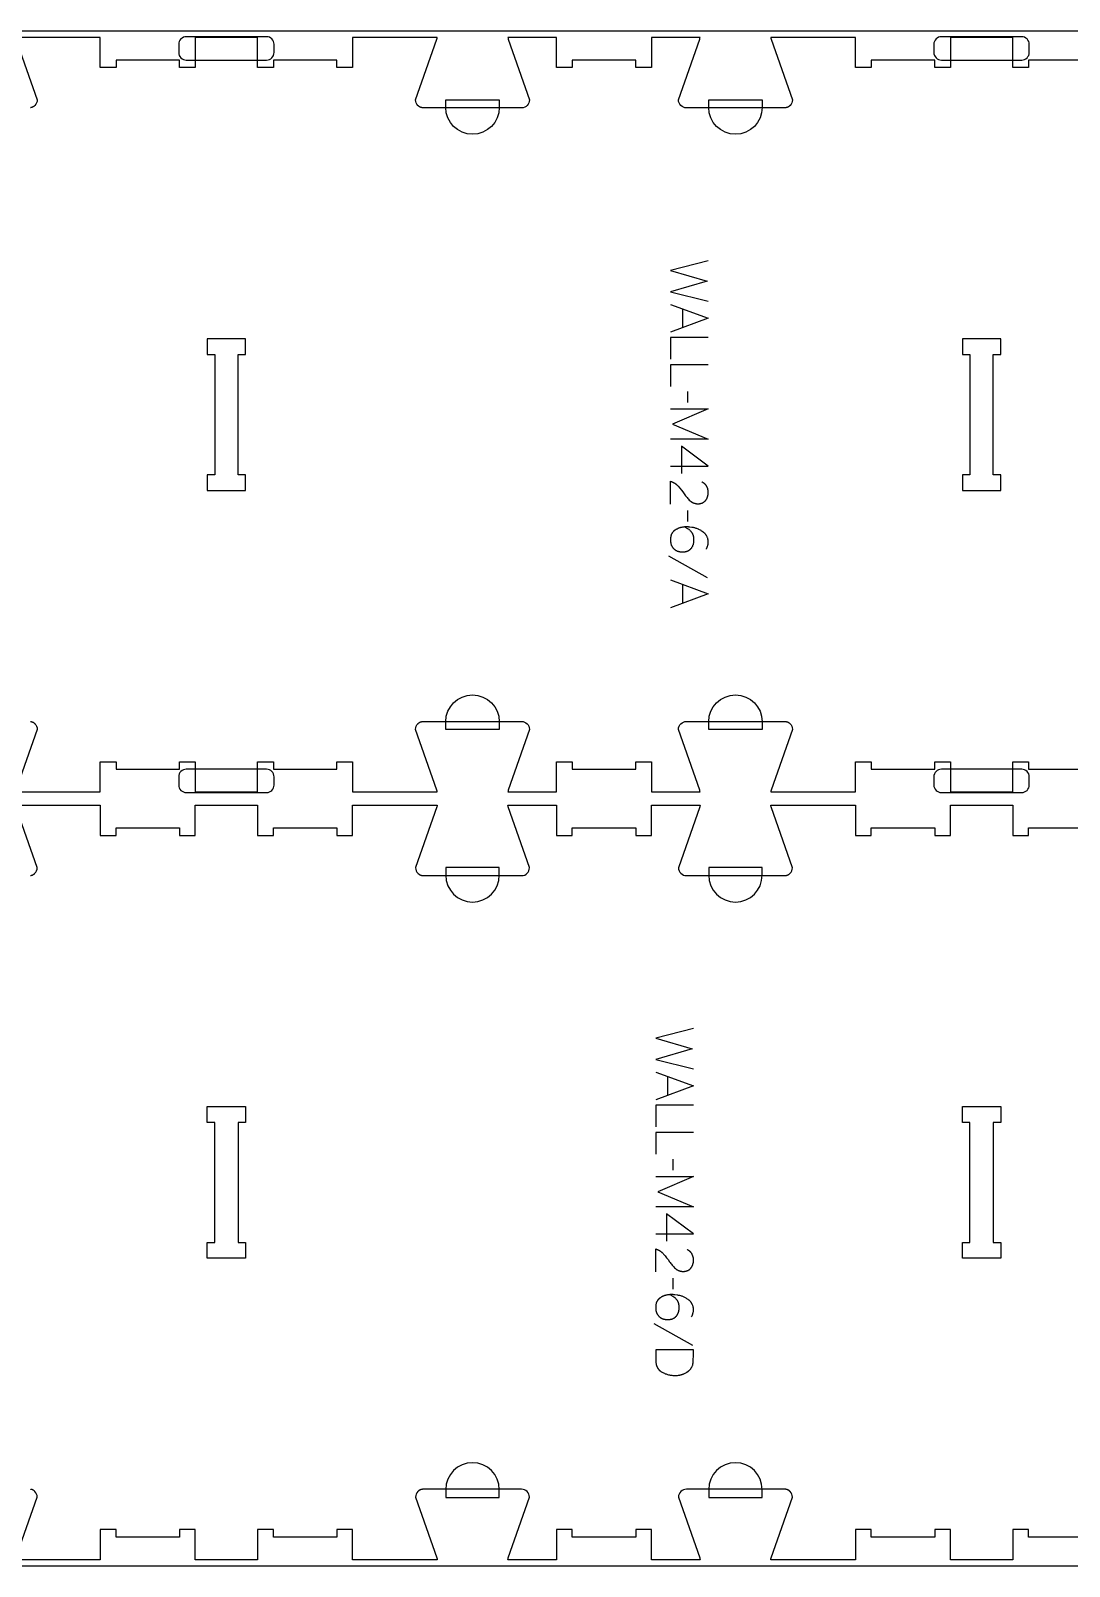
# Model space of a CAD drawing. Extents: x -4335 to -1151, y -27186 to -19593.
# Drawn here: x -3509 to -2684, y -21517 to -20297 of the extents above; entities that cross this region are included whole.
import ezdxf

# ---------------------------------------------------------------- set-up
doc = ezdxf.new("R2010")
doc.units = 0
for name, color, linetype in [('0_SHEET_SPRUCEPLY_2440X122', 1, 'CONTINUOUS'), ('1_ANYTOOL_1MMDEEP_LABELS_S', 2, 'CONTINUOUS'), ('3_ANYTOOL_CUTTHROUGH_INSID', 4, 'CONTINUOUS'), ('4_ANYTOOL_CUTTHROUGH_OUTSI', 5, 'CONTINUOUS'), ('5_ANYTOOL_HALF_MILL_9MM_IN', 3, 'CONTINUOUS')]:
    doc.layers.add(name, color=color, linetype=linetype)

msp = doc.modelspace()

# ---------------------------------------------------------------- linework, layer by layer
at = {"layer": '0_SHEET_SPRUCEPLY_2440X122'}
msp.add_lwpolyline([(-1522.9, -20296.7), (-1522.9, -21516.7), (-3962.9, -21516.7), (-3962.9, -20296.7)], close=True, dxfattribs=at)
at = {"layer": '1_ANYTOOL_1MMDEEP_LABELS_S'}
for points in [[(-2971.1, -20479.6), (-3001.1, -20487.3), (-2972, -20495.7), (-3001.1, -20504.2), (-2971.1, -20511.7)], [(-3001.1, -20514.3), (-2971.1, -20525.2), (-3001.1, -20536.2)], [(-2991.5, -20517.8), (-2991.5, -20532.7)], [(-2971.1, -20540.5), (-3001.1, -20540.5), (-3001.1, -20557.6)], [(-2971.1, -20562.3), (-3001.1, -20562.3), (-3001.1, -20579.4)], [(-2987.2, -20592.1), (-2987.3, -20583.3)], [(-3001.1, -20597.2), (-2971.1, -20597.2), (-2999.5, -20609.2), (-2971.2, -20621.2), (-3001.1, -20621.2)], [(-3001.1, -20642.8), (-2971, -20642.8), (-2992.4, -20626.8)], [(-2992.4, -20626.8), (-2992.4, -20648.6)], [(-3001, -20673), (-3001, -20654.7), (-3000.5, -20654.8), (-3000.3, -20654.9), (-3000.1, -20655), (-2999.9, -20655.1), (-2999.7, -20655.2), (-2999.4, -20655.3), (-2999.2, -20655.4), (-2999, -20655.5), (-2998.8, -20655.6), (-2998.6, -20655.7), (-2998.4, -20655.8), (-2998.2, -20655.9), (-2998, -20656), (-2997.8, -20656.1), (-2997.6, -20656.3), (-2997.4, -20656.4), (-2997.2, -20656.5), (-2997.1, -20656.7), (-2996.9, -20656.8), (-2996.7, -20656.9), (-2996.5, -20657.1), (-2996.3, -20657.2), (-2996.2, -20657.4), (-2996, -20657.5), (-2995.8, -20657.7), (-2995.7, -20657.9), (-2995.5, -20658), (-2995.3, -20658.2), (-2995.2, -20658.4), (-2994.9, -20658.7), (-2993.6, -20660.2), (-2992.4, -20661.7), (-2991.3, -20663.2), (-2990.2, -20664.7), (-2989.6, -20665.5), (-2989, -20666.2), (-2988.5, -20666.9), (-2987.9, -20667.6), (-2987.3, -20668.3), (-2986.7, -20668.9), (-2986.1, -20669.6), (-2985.4, -20670.2), (-2985.3, -20670.3), (-2985.1, -20670.4), (-2985, -20670.6), (-2984.8, -20670.7), (-2984.6, -20670.8), (-2984.5, -20671), (-2984.3, -20671.1), (-2984.1, -20671.2), (-2984, -20671.3), (-2983.8, -20671.4), (-2983.6, -20671.5), (-2983.4, -20671.6), (-2983.2, -20671.7), (-2983, -20671.8), (-2982.9, -20671.8), (-2982.7, -20671.9), (-2982.5, -20672), (-2982.3, -20672.1), (-2982.1, -20672.1), (-2981.9, -20672.2), (-2981.7, -20672.2), (-2981.5, -20672.3), (-2981.3, -20672.3), (-2981.1, -20672.4), (-2980.9, -20672.4), (-2980.6, -20672.4), (-2980.4, -20672.5), (-2980.2, -20672.5), (-2980, -20672.5), (-2979.8, -20672.5), (-2979.5, -20672.5), (-2979.3, -20672.5), (-2979.1, -20672.5), (-2978.8, -20672.5), (-2978.6, -20672.5), (-2978.3, -20672.5), (-2978.1, -20672.5), (-2977.9, -20672.4), (-2977.6, -20672.4), (-2977.4, -20672.4), (-2977.2, -20672.3), (-2977, -20672.3), (-2976.8, -20672.2), (-2976.6, -20672.2), (-2976.4, -20672.1), (-2976.2, -20672), (-2976, -20672), (-2975.8, -20671.9), (-2975.6, -20671.8), (-2975.4, -20671.7), (-2975.2, -20671.6), (-2975, -20671.5), (-2974.9, -20671.4), (-2974.7, -20671.3), (-2974.5, -20671.2), (-2974.4, -20671.1), (-2974.2, -20671), (-2974, -20670.8), (-2973.9, -20670.7), (-2973.7, -20670.6), (-2973.6, -20670.4), (-2973.5, -20670.3), (-2973.3, -20670.1), (-2973.2, -20670), (-2973.1, -20669.8), (-2972.9, -20669.7), (-2972.8, -20669.5), (-2972.7, -20669.3), (-2972.6, -20669.2), (-2972.5, -20669), (-2972.4, -20668.8), (-2972.3, -20668.6), (-2972.2, -20668.5), (-2972.1, -20668.3), (-2972, -20668.1), (-2971.9, -20667.9), (-2971.8, -20667.7), (-2971.8, -20667.5), (-2971.7, -20667.3), (-2971.6, -20667.1), (-2971.6, -20666.9), (-2971.5, -20666.7), (-2971.4, -20666.5), (-2971.4, -20666.3), (-2971.3, -20666.1), (-2971.3, -20665.9), (-2971.3, -20665.7), (-2971.2, -20665.4), (-2971.2, -20665.2), (-2971.2, -20665), (-2971.1, -20664.8), (-2971.1, -20664.5), (-2971.1, -20664.3), (-2971.1, -20664.1), (-2971.1, -20663.6), (-2971.1, -20663.2), (-2971.1, -20662.9), (-2971.1, -20662.5), (-2971.2, -20662.2), (-2971.2, -20661.8), (-2971.3, -20661.5), (-2971.3, -20661.2), (-2971.4, -20660.9), (-2971.5, -20660.5), (-2971.5, -20660.4), (-2971.6, -20660.2), (-2971.6, -20660.1), (-2971.7, -20659.9), (-2971.7, -20659.8), (-2971.8, -20659.6), (-2971.9, -20659.5), (-2971.9, -20659.3), (-2972, -20659.2), (-2972.1, -20659.1), (-2972.1, -20658.9), (-2972.2, -20658.8), (-2972.3, -20658.7), (-2972.4, -20658.5), (-2972.4, -20658.4), (-2972.5, -20658.3), (-2972.6, -20658.1), (-2972.7, -20658), (-2972.8, -20657.9), (-2972.9, -20657.8), (-2973, -20657.6), (-2973.1, -20657.5), (-2973.2, -20657.4), (-2973.3, -20657.3), (-2973.4, -20657.2), (-2973.5, -20657), (-2973.6, -20656.9), (-2973.7, -20656.8), (-2973.8, -20656.7), (-2974, -20656.6), (-2974.1, -20656.5), (-2974.2, -20656.4), (-2974.5, -20656.2), (-2974.7, -20656), (-2975, -20655.8), (-2975.3, -20655.6), (-2975.6, -20655.4), (-2975.9, -20655.3), (-2976.2, -20655.1)], [(-2987.2, -20686.7), (-2987.3, -20677.9)], [(-2972.5, -20708.6), (-2972.4, -20708.2), (-2972.2, -20707.9), (-2972.1, -20707.5), (-2971.9, -20707.2), (-2971.8, -20706.9), (-2971.7, -20706.5), (-2971.6, -20706.2), (-2971.5, -20705.8), (-2971.4, -20705.5), (-2971.3, -20705.1), (-2971.2, -20704.8), (-2971.2, -20704.4), (-2971.1, -20704.1), (-2971.1, -20703.7), (-2971.1, -20703.3), (-2971.1, -20703), (-2971.1, -20702.7), (-2971.1, -20702.4), (-2971.1, -20702), (-2971.2, -20701.7), (-2971.2, -20701.4), (-2971.2, -20701.1), (-2971.3, -20700.9), (-2971.3, -20700.6), (-2971.4, -20700.3), (-2971.5, -20700), (-2971.6, -20699.7), (-2971.7, -20699.5), (-2971.8, -20699.2), (-2971.9, -20698.9), (-2972, -20698.7), (-2972.1, -20698.4), (-2972.3, -20698.2), (-2972.4, -20697.9), (-2972.5, -20697.7), (-2972.7, -20697.4), (-2972.9, -20697.2), (-2973, -20697), (-2973.2, -20696.7), (-2973.4, -20696.5), (-2973.6, -20696.3), (-2973.8, -20696.1), (-2974, -20695.9), (-2974.3, -20695.7), (-2974.5, -20695.5), (-2974.7, -20695.3), (-2975, -20695.1), (-2975.2, -20694.9), (-2975.7, -20694.5), (-2976.3, -20694.2), (-2976.8, -20693.8), (-2977.3, -20693.5), (-2977.9, -20693.3), (-2978.4, -20693), (-2978.9, -20692.7), (-2979.5, -20692.5), (-2980, -20692.3), (-2980.6, -20692.1), (-2981.2, -20691.9), (-2981.7, -20691.8), (-2982.3, -20691.7), (-2982.9, -20691.5), (-2983.5, -20691.4), (-2984, -20691.4), (-2985.8, -20691.1), (-2986.1, -20691.1), (-2986.4, -20691.1), (-2986.7, -20691), (-2987.1, -20691), (-2987.8, -20691), (-2988.7, -20691), (-2989.3, -20691), (-2989.9, -20691), (-2990.4, -20691.1), (-2991, -20691.1), (-2991.6, -20691.2), (-2992.1, -20691.3), (-2992.4, -20691.4), (-2992.7, -20691.4), (-2993, -20691.5), (-2993.2, -20691.6), (-2993.5, -20691.7), (-2993.8, -20691.7), (-2994, -20691.8), (-2994.3, -20691.9), (-2994.6, -20692), (-2994.8, -20692.1), (-2995.1, -20692.2), (-2995.3, -20692.3), (-2995.6, -20692.4), (-2995.8, -20692.6), (-2996.1, -20692.7), (-2996.3, -20692.8), (-2996.6, -20692.9), (-2996.8, -20693.1), (-2997.1, -20693.2), (-2997.3, -20693.4), (-2997.5, -20693.5), (-2997.8, -20693.7), (-2998, -20693.8), (-2998.2, -20694), (-2998.3, -20694.1), (-2998.4, -20694.2), (-2998.5, -20694.3), (-2998.6, -20694.4), (-2998.7, -20694.5), (-2998.8, -20694.6), (-2998.9, -20694.7), (-2999, -20694.8), (-2999, -20694.9), (-2999.1, -20695), (-2999.2, -20695.1), (-2999.3, -20695.2), (-2999.4, -20695.3), (-2999.5, -20695.4), (-2999.5, -20695.5), (-2999.6, -20695.6), (-2999.7, -20695.7), (-2999.8, -20695.8), (-2999.8, -20695.9), (-2999.9, -20696), (-3000, -20696.3), (-3000.1, -20696.5), (-3000.3, -20696.8), (-3000.4, -20697), (-3000.5, -20697.3), (-3000.6, -20697.6), (-3000.6, -20697.8), (-3000.7, -20698.1), (-3000.8, -20698.4), (-3000.9, -20698.7), (-3000.9, -20699), (-3001, -20699.3), (-3001, -20699.6), (-3001, -20699.9), (-3001.1, -20700.3), (-3001.1, -20700.6), (-3001.1, -20700.9), (-3001.1, -20701.3), (-3001.1, -20701.5), (-3001.1, -20701.8), (-3001.1, -20702.1), (-3001, -20702.3), (-3001, -20702.6), (-3001, -20702.8), (-3001, -20703.1), (-3000.9, -20703.3), (-3000.9, -20703.6), (-3000.8, -20703.8), (-3000.8, -20704.1), (-3000.7, -20704.3), (-3000.7, -20704.5), (-3000.6, -20704.8), (-3000.5, -20705), (-3000.4, -20705.2), (-3000.4, -20705.4), (-3000.3, -20705.6), (-3000.2, -20705.8), (-3000.1, -20706), (-3000, -20706.2), (-2999.9, -20706.4), (-2999.7, -20706.6), (-2999.6, -20706.8), (-2999.5, -20707), (-2999.4, -20707.2), (-2999.2, -20707.4), (-2999.1, -20707.6), (-2998.9, -20707.7), (-2998.8, -20707.9), (-2998.6, -20708.1), (-2998.5, -20708.2), (-2998.3, -20708.4), (-2998.1, -20708.6), (-2998, -20708.7), (-2997.8, -20708.8), (-2997.6, -20709), (-2997.4, -20709.1), (-2997.3, -20709.2), (-2997.1, -20709.4), (-2996.9, -20709.5), (-2996.7, -20709.6), (-2996.5, -20709.7), (-2996.3, -20709.8), (-2996.1, -20709.9), (-2995.9, -20710), (-2995.7, -20710.1), (-2995.4, -20710.2), (-2995.2, -20710.3), (-2995, -20710.3), (-2994.8, -20710.4), (-2994.6, -20710.5), (-2994.3, -20710.5), (-2994.1, -20710.6), (-2993.9, -20710.6), (-2993.6, -20710.7), (-2993.4, -20710.7), (-2993.1, -20710.7), (-2992.9, -20710.8), (-2992.6, -20710.8), (-2992.4, -20710.8), (-2992.1, -20710.8), (-2991.8, -20710.8), (-2991.6, -20710.8), (-2991.3, -20710.8), (-2991, -20710.8), (-2990.8, -20710.8), (-2990.5, -20710.8), (-2990.3, -20710.8), (-2990, -20710.7), (-2989.8, -20710.7), (-2989.5, -20710.7), (-2989.3, -20710.6), (-2989, -20710.6), (-2988.8, -20710.5), (-2988.6, -20710.5), (-2988.3, -20710.4), (-2988.1, -20710.3), (-2987.9, -20710.2), (-2987.7, -20710.2), (-2987.5, -20710.1), (-2987.3, -20710), (-2987.1, -20709.9), (-2986.9, -20709.8), (-2986.7, -20709.7), (-2986.5, -20709.6), (-2986.3, -20709.5), (-2986.1, -20709.3), (-2985.9, -20709.2), (-2985.8, -20709.1), (-2985.6, -20708.9), (-2985.4, -20708.8), (-2985.3, -20708.6), (-2985.1, -20708.5), (-2985, -20708.3), (-2984.8, -20708.2), (-2984.7, -20708), (-2984.5, -20707.8), (-2984.4, -20707.7), (-2984.2, -20707.5), (-2984.1, -20707.3), (-2984, -20707.1), (-2983.9, -20706.9), (-2983.8, -20706.7), (-2983.6, -20706.5), (-2983.5, -20706.4), (-2983.4, -20706.2), (-2983.3, -20706), (-2983.2, -20705.7), (-2983.2, -20705.5), (-2983.1, -20705.3), (-2983, -20705.1), (-2982.9, -20704.9), (-2982.9, -20704.7), (-2982.8, -20704.4), (-2982.7, -20704.2), (-2982.7, -20704), (-2982.6, -20703.7), (-2982.6, -20703.5), (-2982.6, -20703.3), (-2982.5, -20703), (-2982.5, -20702.8), (-2982.5, -20702.5), (-2982.4, -20702.3), (-2982.4, -20702), (-2982.4, -20701.8), (-2982.4, -20701.5), (-2982.4, -20701.2), (-2982.4, -20700.8), (-2982.4, -20700.3), (-2982.5, -20700.1), (-2982.5, -20699.8), (-2982.5, -20699.6), (-2982.5, -20699.4), (-2982.6, -20699.2), (-2982.6, -20699), (-2982.6, -20698.8), (-2982.7, -20698.6), (-2982.7, -20698.4), (-2982.8, -20698.2), (-2982.8, -20698), (-2982.9, -20697.8), (-2982.9, -20697.6), (-2983, -20697.4), (-2983.1, -20697.2), (-2983.2, -20697), (-2983.2, -20696.8), (-2983.3, -20696.7), (-2983.4, -20696.5), (-2983.5, -20696.3), (-2983.6, -20696.1), (-2983.7, -20696), (-2983.8, -20695.8), (-2983.9, -20695.7), (-2984, -20695.5), (-2984.1, -20695.3), (-2984.2, -20695.2), (-2984.3, -20695), (-2984.5, -20694.9), (-2984.6, -20694.7), (-2984.7, -20694.6), (-2984.8, -20694.5), (-2985.1, -20694.2), (-2985.4, -20693.9), (-2985.7, -20693.6), (-2986, -20693.4), (-2986.3, -20693.1), (-2986.7, -20692.8), (-2987, -20692.6), (-2987.4, -20692.4), (-2987.8, -20692.1), (-2988.2, -20691.9), (-2988.6, -20691.7), (-2989, -20691.4), (-2989.5, -20691.2), (-2989.9, -20691)], [(-2971.6, -20731.4), (-3002.3, -20714.2)], [(-3001.1, -20733.1), (-2971.1, -20744), (-3001.1, -20755.1)], [(-2991.5, -20736.6), (-2991.5, -20751.5)], [(-2982.8, -21089.5), (-3012.8, -21097.2), (-2983.7, -21105.6), (-3012.8, -21114.1), (-2982.8, -21121.6)], [(-3012.8, -21124.2), (-2982.8, -21135.1), (-3012.8, -21146.1)], [(-3003.3, -21127.7), (-3003.3, -21142.6)], [(-2982.8, -21150.4), (-3012.8, -21150.4), (-3012.8, -21167.5)], [(-2982.8, -21172.2), (-3012.8, -21172.2), (-3012.8, -21189.3)], [(-2998.9, -21202), (-2999, -21193.2)], [(-3012.8, -21207.1), (-2982.8, -21207.1), (-3011.2, -21219.1), (-2982.9, -21231.1), (-3012.8, -21231.1)], [(-3012.8, -21252.7), (-2982.8, -21252.7), (-3004.2, -21236.7)], [(-3004.2, -21236.7), (-3004.2, -21258.5)], [(-3012.8, -21282.9), (-3012.7, -21264.6), (-3012.3, -21264.7), (-3012, -21264.8), (-3011.8, -21264.9), (-3011.6, -21265), (-3011.4, -21265.1), (-3011.2, -21265.2), (-3011, -21265.3), (-3010.7, -21265.4), (-3010.5, -21265.5), (-3010.3, -21265.6), (-3010.1, -21265.7), (-3009.9, -21265.8), (-3009.7, -21265.9), (-3009.5, -21266), (-3009.3, -21266.2), (-3009.2, -21266.3), (-3009, -21266.4), (-3008.8, -21266.6), (-3008.6, -21266.7), (-3008.4, -21266.8), (-3008.2, -21267), (-3008.1, -21267.1), (-3007.9, -21267.3), (-3007.7, -21267.5), (-3007.5, -21267.6), (-3007.4, -21267.8), (-3007.2, -21267.9), (-3007, -21268.1), (-3006.9, -21268.3), (-3006.6, -21268.7), (-3005.4, -21270.1), (-3004.2, -21271.6), (-3003, -21273.1), (-3001.9, -21274.7), (-3001.3, -21275.4), (-3000.8, -21276.1), (-3000.2, -21276.8), (-2999.6, -21277.5), (-2999, -21278.2), (-2998.4, -21278.8), (-2997.8, -21279.5), (-2997.2, -21280.1), (-2997, -21280.2), (-2996.9, -21280.4), (-2996.7, -21280.5), (-2996.5, -21280.6), (-2996.4, -21280.8), (-2996.2, -21280.9), (-2996, -21281), (-2995.9, -21281.1), (-2995.7, -21281.2), (-2995.5, -21281.3), (-2995.3, -21281.4), (-2995.1, -21281.5), (-2995, -21281.6), (-2994.8, -21281.7), (-2994.6, -21281.8), (-2994.4, -21281.8), (-2994.2, -21281.9), (-2994, -21282), (-2993.8, -21282), (-2993.6, -21282.1), (-2993.4, -21282.2), (-2993.2, -21282.2), (-2993, -21282.2), (-2992.8, -21282.3), (-2992.6, -21282.3), (-2992.4, -21282.3), (-2992.1, -21282.4), (-2991.9, -21282.4), (-2991.7, -21282.4), (-2991.5, -21282.4), (-2991.3, -21282.4), (-2991, -21282.4), (-2990.8, -21282.4), (-2990.5, -21282.4), (-2990.3, -21282.4), (-2990.1, -21282.4), (-2989.8, -21282.4), (-2989.6, -21282.3), (-2989.4, -21282.3), (-2989.1, -21282.3), (-2988.9, -21282.2), (-2988.7, -21282.2), (-2988.5, -21282.1), (-2988.3, -21282.1), (-2988.1, -21282), (-2987.9, -21281.9), (-2987.7, -21281.9), (-2987.5, -21281.8), (-2987.3, -21281.7), (-2987.1, -21281.6), (-2986.9, -21281.5), (-2986.8, -21281.4), (-2986.6, -21281.3), (-2986.4, -21281.2), (-2986.2, -21281.1), (-2986.1, -21281), (-2985.9, -21280.9), (-2985.8, -21280.8), (-2985.6, -21280.6), (-2985.5, -21280.5), (-2985.3, -21280.4), (-2985.2, -21280.2), (-2985, -21280.1), (-2984.9, -21279.9), (-2984.8, -21279.7), (-2984.7, -21279.6), (-2984.5, -21279.4), (-2984.4, -21279.2), (-2984.3, -21279.1), (-2984.2, -21278.9), (-2984.1, -21278.7), (-2984, -21278.6), (-2983.9, -21278.4), (-2983.8, -21278.2), (-2983.7, -21278), (-2983.6, -21277.8), (-2983.6, -21277.6), (-2983.5, -21277.4), (-2983.4, -21277.2), (-2983.3, -21277), (-2983.3, -21276.8), (-2983.2, -21276.6), (-2983.2, -21276.4), (-2983.1, -21276.2), (-2983.1, -21276), (-2983, -21275.8), (-2983, -21275.6), (-2982.9, -21275.4), (-2982.9, -21275.1), (-2982.9, -21274.9), (-2982.9, -21274.7), (-2982.8, -21274.5), (-2982.8, -21274.2), (-2982.8, -21274), (-2982.8, -21273.5), (-2982.8, -21273.1), (-2982.8, -21272.8), (-2982.9, -21272.4), (-2982.9, -21272.1), (-2982.9, -21271.7), (-2983, -21271.4), (-2983.1, -21271.1), (-2983.1, -21270.8), (-2983.2, -21270.5), (-2983.3, -21270.3), (-2983.3, -21270.1), (-2983.4, -21270), (-2983.4, -21269.8), (-2983.5, -21269.7), (-2983.5, -21269.5), (-2983.6, -21269.4), (-2983.7, -21269.3), (-2983.7, -21269.1), (-2983.8, -21269), (-2983.9, -21268.8), (-2983.9, -21268.7), (-2984, -21268.6), (-2984.1, -21268.4), (-2984.2, -21268.3), (-2984.2, -21268.2), (-2984.3, -21268), (-2984.4, -21267.9), (-2984.5, -21267.8), (-2984.6, -21267.7), (-2984.7, -21267.5), (-2984.8, -21267.4), (-2984.9, -21267.3), (-2985, -21267.2), (-2985.1, -21267.1), (-2985.2, -21267), (-2985.3, -21266.9), (-2985.4, -21266.7), (-2985.6, -21266.6), (-2985.7, -21266.5), (-2985.8, -21266.4), (-2985.9, -21266.3), (-2986.2, -21266.1), (-2986.4, -21265.9), (-2986.7, -21265.7), (-2987, -21265.5), (-2987.3, -21265.4), (-2987.6, -21265.2), (-2987.9, -21265)], [(-2998.9, -21296.6), (-2999, -21287.8)], [(-2984.3, -21318.5), (-2984.1, -21318.1), (-2983.9, -21317.8), (-2983.8, -21317.5), (-2983.6, -21317.1), (-2983.5, -21316.8), (-2983.4, -21316.4), (-2983.3, -21316.1), (-2983.2, -21315.7), (-2983.1, -21315.4), (-2983, -21315), (-2983, -21314.7), (-2982.9, -21314.3), (-2982.9, -21314), (-2982.8, -21313.6), (-2982.8, -21313.3), (-2982.8, -21312.9), (-2982.8, -21312.6), (-2982.8, -21312.3), (-2982.8, -21312), (-2982.9, -21311.7), (-2982.9, -21311.4), (-2983, -21311.1), (-2983, -21310.8), (-2983.1, -21310.5), (-2983.1, -21310.2), (-2983.2, -21309.9), (-2983.3, -21309.6), (-2983.4, -21309.4), (-2983.5, -21309.1), (-2983.6, -21308.8), (-2983.7, -21308.6), (-2983.8, -21308.3), (-2984, -21308.1), (-2984.1, -21307.8), (-2984.3, -21307.6), (-2984.4, -21307.3), (-2984.6, -21307.1), (-2984.8, -21306.9), (-2984.9, -21306.7), (-2985.1, -21306.4), (-2985.3, -21306.2), (-2985.5, -21306), (-2985.8, -21305.8), (-2986, -21305.6), (-2986.2, -21305.4), (-2986.4, -21305.2), (-2986.7, -21305), (-2986.9, -21304.8), (-2987.5, -21304.4), (-2988, -21304.1), (-2988.5, -21303.8), (-2989, -21303.5), (-2989.6, -21303.2), (-2990.1, -21302.9), (-2990.7, -21302.7), (-2991.2, -21302.4), (-2991.8, -21302.2), (-2992.3, -21302), (-2992.9, -21301.9), (-2993.5, -21301.7), (-2994, -21301.6), (-2994.6, -21301.5), (-2995.2, -21301.4), (-2995.8, -21301.3), (-2997.6, -21301.1), (-2997.8, -21301), (-2998.1, -21301), (-2998.5, -21301), (-2998.8, -21300.9), (-2999.5, -21300.9), (-3000.4, -21300.9), (-3001, -21300.9), (-3001.6, -21300.9), (-3002.2, -21301), (-3002.7, -21301), (-3003.3, -21301.1), (-3003.9, -21301.2), (-3004.1, -21301.3), (-3004.4, -21301.4), (-3004.7, -21301.4), (-3005, -21301.5), (-3005.2, -21301.6), (-3005.5, -21301.7), (-3005.8, -21301.7), (-3006, -21301.8), (-3006.3, -21301.9), (-3006.5, -21302), (-3006.8, -21302.1), (-3007.1, -21302.2), (-3007.3, -21302.4), (-3007.6, -21302.5), (-3007.8, -21302.6), (-3008.1, -21302.7), (-3008.3, -21302.9), (-3008.5, -21303), (-3008.8, -21303.1), (-3009, -21303.3), (-3009.3, -21303.4), (-3009.5, -21303.6), (-3009.7, -21303.8), (-3009.9, -21303.9), (-3010, -21304), (-3010.1, -21304.1), (-3010.2, -21304.2), (-3010.3, -21304.3), (-3010.4, -21304.4), (-3010.5, -21304.5), (-3010.6, -21304.6), (-3010.7, -21304.7), (-3010.8, -21304.8), (-3010.9, -21304.9), (-3010.9, -21305), (-3011, -21305.1), (-3011.1, -21305.2), (-3011.2, -21305.3), (-3011.3, -21305.4), (-3011.3, -21305.5), (-3011.4, -21305.6), (-3011.5, -21305.7), (-3011.5, -21305.8), (-3011.6, -21306), (-3011.7, -21306.2), (-3011.9, -21306.4), (-3012, -21306.7), (-3012.1, -21307), (-3012.2, -21307.2), (-3012.3, -21307.5), (-3012.4, -21307.8), (-3012.4, -21308), (-3012.5, -21308.3), (-3012.6, -21308.6), (-3012.6, -21308.9), (-3012.7, -21309.2), (-3012.7, -21309.5), (-3012.8, -21309.9), (-3012.8, -21310.2), (-3012.8, -21310.5), (-3012.8, -21310.8), (-3012.8, -21311.2), (-3012.8, -21311.5), (-3012.8, -21311.7), (-3012.8, -21312), (-3012.8, -21312.3), (-3012.7, -21312.5), (-3012.7, -21312.8), (-3012.7, -21313), (-3012.6, -21313.3), (-3012.6, -21313.5), (-3012.6, -21313.7), (-3012.5, -21314), (-3012.4, -21314.2), (-3012.4, -21314.4), (-3012.3, -21314.7), (-3012.2, -21314.9), (-3012.2, -21315.1), (-3012.1, -21315.3), (-3012, -21315.5), (-3011.9, -21315.8), (-3011.8, -21316), (-3011.7, -21316.2), (-3011.6, -21316.4), (-3011.5, -21316.6), (-3011.3, -21316.7), (-3011.2, -21316.9), (-3011.1, -21317.1), (-3010.9, -21317.3), (-3010.8, -21317.5), (-3010.7, -21317.6), (-3010.5, -21317.8), (-3010.4, -21318), (-3010.2, -21318.2), (-3010, -21318.3), (-3009.9, -21318.5), (-3009.7, -21318.6), (-3009.5, -21318.8), (-3009.3, -21318.9), (-3009.2, -21319), (-3009, -21319.2), (-3008.8, -21319.3), (-3008.6, -21319.4), (-3008.4, -21319.5), (-3008.2, -21319.6), (-3008, -21319.7), (-3007.8, -21319.8), (-3007.6, -21319.9), (-3007.4, -21320), (-3007.2, -21320.1), (-3006.9, -21320.2), (-3006.7, -21320.2), (-3006.5, -21320.3), (-3006.3, -21320.4), (-3006, -21320.4), (-3005.8, -21320.5), (-3005.6, -21320.5), (-3005.3, -21320.6), (-3005.1, -21320.6), (-3004.8, -21320.7), (-3004.6, -21320.7), (-3004.3, -21320.7), (-3004.1, -21320.7), (-3003.8, -21320.7), (-3003.6, -21320.7), (-3003.3, -21320.7), (-3003, -21320.7), (-3002.8, -21320.7), (-3002.5, -21320.7), (-3002.2, -21320.7), (-3002, -21320.7), (-3001.7, -21320.7), (-3001.5, -21320.6), (-3001.2, -21320.6), (-3001, -21320.5), (-3000.8, -21320.5), (-3000.5, -21320.4), (-3000.3, -21320.4), (-3000.1, -21320.3), (-2999.8, -21320.2), (-2999.6, -21320.2), (-2999.4, -21320.1), (-2999.2, -21320), (-2999, -21319.9), (-2998.8, -21319.8), (-2998.6, -21319.7), (-2998.4, -21319.6), (-2998.2, -21319.5), (-2998, -21319.4), (-2997.8, -21319.2), (-2997.7, -21319.1), (-2997.5, -21319), (-2997.3, -21318.9), (-2997.2, -21318.7), (-2997, -21318.6), (-2996.8, -21318.4), (-2996.7, -21318.2), (-2996.5, -21318.1), (-2996.4, -21317.9), (-2996.2, -21317.7), (-2996.1, -21317.6), (-2996, -21317.4), (-2995.8, -21317.2), (-2995.7, -21317), (-2995.6, -21316.8), (-2995.5, -21316.7), (-2995.4, -21316.5), (-2995.3, -21316.3), (-2995.2, -21316.1), (-2995.1, -21315.9), (-2995, -21315.7), (-2994.9, -21315.4), (-2994.8, -21315.2), (-2994.7, -21315), (-2994.7, -21314.8), (-2994.6, -21314.6), (-2994.5, -21314.4), (-2994.5, -21314.1), (-2994.4, -21313.9), (-2994.4, -21313.7), (-2994.3, -21313.4), (-2994.3, -21313.2), (-2994.2, -21312.9), (-2994.2, -21312.7), (-2994.2, -21312.4), (-2994.2, -21312.2), (-2994.1, -21311.9), (-2994.1, -21311.7), (-2994.1, -21311.4), (-2994.1, -21311.1), (-2994.1, -21310.7), (-2994.2, -21310.2), (-2994.2, -21310), (-2994.2, -21309.8), (-2994.2, -21309.5), (-2994.2, -21309.3), (-2994.3, -21309.1), (-2994.3, -21308.9), (-2994.4, -21308.7), (-2994.4, -21308.5), (-2994.4, -21308.3), (-2994.5, -21308.1), (-2994.5, -21307.9), (-2994.6, -21307.7), (-2994.7, -21307.5), (-2994.7, -21307.3), (-2994.8, -21307.1), (-2994.9, -21306.9), (-2995, -21306.8), (-2995, -21306.6), (-2995.1, -21306.4), (-2995.2, -21306.2), (-2995.3, -21306.1), (-2995.4, -21305.9), (-2995.5, -21305.7), (-2995.6, -21305.6), (-2995.7, -21305.4), (-2995.8, -21305.3), (-2995.9, -21305.1), (-2996.1, -21305), (-2996.2, -21304.8), (-2996.3, -21304.7), (-2996.4, -21304.5), (-2996.6, -21304.4), (-2996.8, -21304.1), (-2997.1, -21303.8), (-2997.4, -21303.5), (-2997.7, -21303.3), (-2998.1, -21303), (-2998.4, -21302.8), (-2998.8, -21302.5), (-2999.1, -21302.3), (-2999.5, -21302), (-2999.9, -21301.8), (-3000.3, -21301.6), (-3000.7, -21301.4), (-3001.2, -21301.1), (-3001.6, -21300.9)], [(-2983.3, -21341.3), (-3014.1, -21324.1)]]:
    msp.add_lwpolyline(points, dxfattribs=at)
msp.add_lwpolyline([(-2982.8, -21344.7), (-3012.8, -21344.7), (-3012.7, -21353.3), (-3012.7, -21353.7), (-3012.7, -21354.1), (-3012.7, -21354.5), (-3012.6, -21354.9), (-3012.6, -21355.2), (-3012.5, -21355.6), (-3012.5, -21356), (-3012.4, -21356.3), (-3012.3, -21356.7), (-3012.2, -21357), (-3012.1, -21357.4), (-3012, -21357.7), (-3011.9, -21358), (-3011.8, -21358.2), (-3011.7, -21358.3), (-3011.7, -21358.5), (-3011.6, -21358.6), (-3011.5, -21358.8), (-3011.4, -21358.9), (-3011.3, -21359.1), (-3011.3, -21359.2), (-3011.2, -21359.3), (-3011.1, -21359.5), (-3011, -21359.6), (-3010.9, -21359.7), (-3010.8, -21359.9), (-3010.7, -21360), (-3010.6, -21360.1), (-3010.5, -21360.3), (-3010.4, -21360.4), (-3010.3, -21360.5), (-3010.2, -21360.6), (-3010.1, -21360.7), (-3010, -21360.9), (-3009.9, -21361), (-3009.8, -21361.1), (-3009.6, -21361.2), (-3009.5, -21361.3), (-3009.4, -21361.4), (-3009.3, -21361.5), (-3009.1, -21361.6), (-3009, -21361.7), (-3008.9, -21361.8), (-3008.7, -21361.9), (-3008.6, -21362), (-3008.3, -21362.2), (-3008, -21362.4), (-3007.7, -21362.5), (-3007.1, -21362.8), (-3006.5, -21363.1), (-3005.8, -21363.4), (-3005.2, -21363.7), (-3004.6, -21363.9), (-3003.9, -21364.1), (-3003.3, -21364.3), (-3002.6, -21364.5), (-3001.9, -21364.6), (-3001.3, -21364.8), (-3000.6, -21364.9), (-2999.9, -21365), (-2999.2, -21365.1), (-2998.5, -21365.1), (-2997.8, -21365.1), (-2997.1, -21365.1), (-2996.5, -21365.1), (-2995.9, -21365.1), (-2995.4, -21365.1), (-2994.8, -21365), (-2994.2, -21364.9), (-2993.9, -21364.8), (-2993.6, -21364.8), (-2993.4, -21364.7), (-2993.1, -21364.7), (-2992.8, -21364.6), (-2992.5, -21364.5), (-2992.2, -21364.4), (-2992, -21364.4), (-2991.7, -21364.3), (-2991.4, -21364.2), (-2991.2, -21364.1), (-2990.9, -21364), (-2990.6, -21363.9), (-2990.4, -21363.7), (-2989.8, -21363.5), (-2989.3, -21363.2), (-2988.8, -21363), (-2988.3, -21362.7), (-2988, -21362.5), (-2987.7, -21362.3), (-2987.4, -21362.1), (-2987.1, -21361.9), (-2986.9, -21361.7), (-2986.6, -21361.4), (-2986.3, -21361.2), (-2986.1, -21361), (-2985.9, -21360.8), (-2985.7, -21360.6), (-2985.4, -21360.3), (-2985.2, -21360.1), (-2985, -21359.9), (-2984.9, -21359.6), (-2984.7, -21359.4), (-2984.5, -21359.1), (-2984.4, -21358.9), (-2984.2, -21358.6), (-2984.1, -21358.4), (-2983.9, -21358.1), (-2983.8, -21357.9), (-2983.7, -21357.6), (-2983.6, -21357.3), (-2983.5, -21357.1), (-2983.4, -21356.8), (-2983.3, -21356.5), (-2983.3, -21356.2), (-2983.2, -21355.9), (-2983.2, -21355.6), (-2983.1, -21355.3), (-2983.1, -21355.1), (-2983.1, -21354.8), (-2983, -21352.3), (-2982.9, -21349.8), (-2982.8, -21347.3)], close=True, dxfattribs=at)
at = {"layer": '3_ANYTOOL_CUTTHROUGH_INSID', "color": 4}
for points in [[(-3338.9, -20541.5), (-3369.1, -20541.5), (-3369.1, -20554), (-3363.1, -20554), (-3363.1, -20649.5), (-3369.1, -20649.5), (-3369.1, -20662), (-3338.6, -20662), (-3338.6, -20649.5), (-3344.6, -20649.5), (-3344.6, -20554), (-3338.6, -20554), (-3338.6, -20541.5)], [(-2738.9, -20541.5), (-2769.1, -20541.5), (-2769.1, -20554), (-2763.1, -20554), (-2763.1, -20649.5), (-2769.1, -20649.5), (-2769.1, -20662), (-2738.6, -20662), (-2738.6, -20649.5), (-2744.6, -20649.5), (-2744.6, -20554), (-2738.6, -20554), (-2738.6, -20541.5)], [(-3338.9, -21272), (-3369.1, -21272), (-3369.1, -21259.5), (-3363.1, -21259.5), (-3363.1, -21164), (-3369.1, -21164), (-3369.1, -21151.5), (-3338.6, -21151.5), (-3338.6, -21164), (-3344.6, -21164), (-3344.6, -21259.5), (-3338.6, -21259.5), (-3338.6, -21272)], [(-2738.9, -21272), (-2769.1, -21272), (-2769.1, -21259.5), (-2763.1, -21259.5), (-2763.1, -21164), (-2769.1, -21164), (-2769.1, -21151.5), (-2738.6, -21151.5), (-2738.6, -21164), (-2744.6, -21164), (-2744.6, -21259.5), (-2738.6, -21259.5), (-2738.6, -21272)]]:
    msp.add_lwpolyline(points, close=True, dxfattribs=at)
at = {"layer": '4_ANYTOOL_CUTTHROUGH_OUTSI', "color": 5}
for points in [[(-2666.1, -20320), (-2716.6, -20320), (-2716.6, -20326), (-2729.1, -20326), (-2729.1, -20302), (-2778.6, -20302), (-2778.6, -20326), (-2791.1, -20326), (-2791.1, -20320), (-2841.6, -20320), (-2841.6, -20326), (-2854.1, -20326), (-2854.1, -20302), (-2921.3, -20302), (-2921.3, -20302, 0.061485), (-2921.1, -20303.4), (-2904.2, -20351.6), (-2904.2, -20351.7), (-2904.2, -20351.7), (-2904.2, -20351.7, -0.198912), (-2906, -20356.1), (-2906.1, -20356.2), (-2906.2, -20356.3), (-2906.3, -20356.4), (-2906.5, -20356.5), (-2906.6, -20356.6), (-2906.7, -20356.7), (-2906.8, -20356.8), (-2907, -20356.9), (-2907.1, -20357), (-2907.2, -20357.1), (-2907.3, -20357.1), (-2907.5, -20357.2), (-2907.6, -20357.3), (-2907.8, -20357.4), (-2907.9, -20357.4), (-2908, -20357.5), (-2908.2, -20357.5), (-2908.3, -20357.6), (-2908.5, -20357.7), (-2908.6, -20357.7), (-2908.8, -20357.7), (-2908.9, -20357.8), (-2909.1, -20357.8), (-2909.2, -20357.8), (-2909.4, -20357.9), (-2909.5, -20357.9), (-2909.7, -20357.9), (-2909.8, -20357.9), (-2910, -20357.9), (-2910.1, -20358), (-2910.3, -20358), (-2910.4, -20358), (-2988.4, -20358, -0.414214), (-2994.7, -20351.7), (-2994.7, -20351.7), (-2994.7, -20351.6), (-2977.8, -20303.4), (-2977.8, -20303.4, 0.061485), (-2977.5, -20302), (-3016.1, -20302), (-3016.1, -20326), (-3028.6, -20326), (-3028.6, -20320), (-3079.1, -20320), (-3079.1, -20326), (-3091.6, -20326), (-3091.6, -20302), (-3130.2, -20302), (-3130.2, -20302, 0.061485), (-3130, -20303.4), (-3113.1, -20351.6), (-3113.1, -20351.7), (-3113.1, -20351.7), (-3113.1, -20351.7, -0.414214), (-3119.3, -20358), (-3197.3, -20358), (-3197.5, -20358), (-3197.6, -20358), (-3197.8, -20357.9), (-3197.9, -20357.9), (-3198.1, -20357.9), (-3198.2, -20357.9), (-3198.4, -20357.9), (-3198.6, -20357.8), (-3198.7, -20357.8), (-3198.9, -20357.8), (-3199, -20357.7), (-3199.2, -20357.7), (-3199.3, -20357.7), (-3199.4, -20357.6), (-3199.6, -20357.5), (-3199.7, -20357.5), (-3199.9, -20357.4), (-3200, -20357.4), (-3200.2, -20357.3), (-3200.3, -20357.2), (-3200.4, -20357.1), (-3200.6, -20357.1), (-3200.7, -20357), (-3200.8, -20356.9), (-3201, -20356.8), (-3201.1, -20356.7), (-3201.2, -20356.6), (-3201.3, -20356.5), (-3201.4, -20356.4), (-3201.5, -20356.3), (-3201.7, -20356.2), (-3201.8, -20356.1, -0.198912), (-3203.6, -20351.7), (-3203.6, -20351.7), (-3203.6, -20351.6), (-3186.7, -20303.4), (-3186.7, -20303.4, 0.061485), (-3186.4, -20302), (-3253.6, -20302), (-3253.6, -20326), (-3266.1, -20326), (-3266.1, -20320), (-3316.6, -20320), (-3316.6, -20326), (-3329.1, -20326), (-3329.1, -20302), (-3378.6, -20302), (-3378.6, -20326), (-3391.1, -20326), (-3391.1, -20320), (-3441.6, -20320), (-3441.6, -20326), (-3454.1, -20326), (-3454.1, -20302), (-3521.3, -20302)], [(-3521.1, -20303.4), (-3504.2, -20351.6), (-3504.2, -20351.7), (-3504.2, -20351.7), (-3504.2, -20351.7, -0.198912), (-3506, -20356.1), (-3506.1, -20356.2), (-3506.2, -20356.3), (-3506.3, -20356.4), (-3506.5, -20356.5), (-3506.6, -20356.6), (-3506.7, -20356.7), (-3506.8, -20356.8), (-3507, -20356.9), (-3507.1, -20357), (-3507.2, -20357.1), (-3507.3, -20357.1), (-3507.5, -20357.2), (-3507.6, -20357.3), (-3507.8, -20357.4), (-3507.9, -20357.4), (-3508, -20357.5), (-3508.2, -20357.5), (-3508.3, -20357.6), (-3508.5, -20357.7), (-3508.6, -20357.7), (-3508.8, -20357.7), (-3508.9, -20357.8), (-3509.1, -20357.8), (-3509.2, -20357.8), (-3509.4, -20357.9), (-3509.5, -20357.9)], [(-3521.3, -20901.5), (-3503.9, -20901.5), (-3454.1, -20901.5), (-3454.1, -20877.5), (-3441.6, -20877.5), (-3441.6, -20883.5), (-3391.1, -20883.5), (-3391.1, -20877.5), (-3378.6, -20877.5), (-3378.6, -20901.5), (-3329.1, -20901.5), (-3329.1, -20877.5), (-3316.6, -20877.5), (-3316.6, -20883.5), (-3266.1, -20883.5), (-3266.1, -20877.5), (-3253.6, -20877.5), (-3253.6, -20901.5), (-3186.4, -20901.5), (-3186.4, -20901.5, 0.061485), (-3186.7, -20900.1), (-3203.6, -20851.8), (-3203.6, -20851.8), (-3203.6, -20851.7), (-3203.6, -20851.7, -0.198912), (-3201.8, -20847.3), (-3201.7, -20847.2), (-3201.5, -20847.1), (-3201.4, -20847), (-3201.3, -20846.9), (-3201.2, -20846.8), (-3201.1, -20846.7), (-3201, -20846.6), (-3200.8, -20846.5), (-3200.7, -20846.4), (-3200.6, -20846.4), (-3200.4, -20846.3), (-3200.3, -20846.2), (-3200.2, -20846.1), (-3200, -20846.1), (-3199.9, -20846), (-3199.7, -20845.9), (-3199.6, -20845.9), (-3199.4, -20845.8), (-3199.3, -20845.8), (-3199.2, -20845.7), (-3199, -20845.7), (-3198.9, -20845.6), (-3198.7, -20845.6), (-3198.6, -20845.6), (-3198.4, -20845.6), (-3198.2, -20845.5), (-3198.1, -20845.5), (-3197.9, -20845.5), (-3197.8, -20845.5), (-3197.6, -20845.5), (-3197.5, -20845.5), (-3197.3, -20845.5), (-3119.3, -20845.5, -0.414214), (-3113.1, -20851.7), (-3113.1, -20851.8), (-3130, -20900.1), (-3130, -20900.1, 0.061485), (-3130.2, -20901.5), (-3091.6, -20901.5), (-3091.6, -20877.5), (-3079.1, -20877.5), (-3079.1, -20883.5), (-3028.6, -20883.5), (-3028.6, -20877.5), (-3016.1, -20877.5), (-3016.1, -20901.5), (-2977.5, -20901.5), (-2977.5, -20901.5, 0.061485), (-2977.8, -20900.1), (-2994.7, -20851.8), (-2994.7, -20851.7), (-2994.7, -20851.7, -0.414214), (-2988.4, -20845.5), (-2910.4, -20845.5), (-2910.3, -20845.5), (-2910.1, -20845.5), (-2910, -20845.5), (-2909.8, -20845.5), (-2909.7, -20845.5), (-2909.5, -20845.5), (-2909.4, -20845.6), (-2909.2, -20845.6), (-2909.1, -20845.6), (-2908.9, -20845.6), (-2908.8, -20845.7), (-2908.6, -20845.7), (-2908.5, -20845.8), (-2908.3, -20845.8), (-2908.2, -20845.9), (-2908, -20845.9), (-2907.9, -20846), (-2907.8, -20846.1), (-2907.6, -20846.1), (-2907.5, -20846.2), (-2907.3, -20846.3), (-2907.2, -20846.4), (-2907.1, -20846.4), (-2907, -20846.5), (-2906.8, -20846.6), (-2906.7, -20846.7), (-2906.6, -20846.8), (-2906.5, -20846.9), (-2906.3, -20847), (-2906.2, -20847.1), (-2906.1, -20847.2), (-2906, -20847.3, -0.198912), (-2904.2, -20851.7), (-2904.2, -20851.8), (-2904.2, -20851.8), (-2921.1, -20900.1), (-2921.1, -20900.1, 0.061485), (-2921.3, -20901.5), (-2903.9, -20901.5), (-2854.1, -20901.5), (-2854.1, -20877.5), (-2841.6, -20877.5), (-2841.6, -20883.5), (-2791.1, -20883.5), (-2791.1, -20877.5), (-2778.6, -20877.5), (-2778.6, -20901.5), (-2729.1, -20901.5), (-2729.1, -20877.5), (-2716.6, -20877.5), (-2716.6, -20883.5), (-2666.1, -20883.5)], [(-3509.5, -20845.5), (-3509.4, -20845.6), (-3509.2, -20845.6), (-3509.1, -20845.6), (-3508.9, -20845.6), (-3508.8, -20845.7), (-3508.6, -20845.7), (-3508.5, -20845.8), (-3508.3, -20845.8), (-3508.2, -20845.9), (-3508, -20845.9), (-3507.9, -20846), (-3507.8, -20846.1), (-3507.6, -20846.1), (-3507.5, -20846.2), (-3507.3, -20846.3), (-3507.2, -20846.4), (-3507.1, -20846.4), (-3507, -20846.5), (-3506.8, -20846.6), (-3506.7, -20846.7), (-3506.6, -20846.8), (-3506.5, -20846.9), (-3506.3, -20847), (-3506.2, -20847.1), (-3506.1, -20847.2), (-3506, -20847.3, -0.198912), (-3504.2, -20851.7), (-3504.2, -20851.8), (-3504.2, -20851.8), (-3521.1, -20900.1)], [(-3521.3, -20912), (-3503.9, -20912), (-3454.1, -20912), (-3454.1, -20936), (-3441.6, -20936), (-3441.6, -20930), (-3391.1, -20930), (-3391.1, -20936), (-3378.6, -20936), (-3378.6, -20912), (-3329.1, -20912), (-3329.1, -20936), (-3316.6, -20936), (-3316.6, -20930), (-3266.1, -20930), (-3266.1, -20936), (-3253.6, -20936), (-3253.6, -20912), (-3203.9, -20912), (-3186.4, -20912), (-3186.4, -20912, -0.061485), (-3186.7, -20913.4), (-3203.6, -20961.6), (-3203.6, -20961.7), (-3203.6, -20961.7), (-3203.6, -20961.7, 0.198912), (-3201.8, -20966.1), (-3201.7, -20966.2), (-3201.5, -20966.3), (-3201.4, -20966.4), (-3201.3, -20966.5), (-3201.2, -20966.6), (-3201.1, -20966.7), (-3201, -20966.8), (-3200.8, -20966.9), (-3200.7, -20967), (-3200.6, -20967.1), (-3200.4, -20967.1), (-3200.3, -20967.2), (-3200.2, -20967.3), (-3200, -20967.4), (-3199.9, -20967.4), (-3199.7, -20967.5), (-3199.6, -20967.5), (-3199.4, -20967.6), (-3199.3, -20967.7), (-3199.2, -20967.7), (-3199, -20967.7), (-3198.9, -20967.8), (-3198.7, -20967.8), (-3198.6, -20967.8), (-3198.4, -20967.9), (-3198.2, -20967.9), (-3198.1, -20967.9), (-3197.9, -20967.9), (-3197.8, -20967.9), (-3197.6, -20968), (-3197.5, -20968), (-3197.3, -20968), (-3119.3, -20968, 0.414214), (-3113.1, -20961.7), (-3113.1, -20961.7), (-3113.1, -20961.6), (-3130, -20913.4), (-3130, -20913.4, -0.061485), (-3130.2, -20912), (-3091.6, -20912), (-3091.6, -20936), (-3079.1, -20936), (-3079.1, -20930), (-3028.6, -20930), (-3028.6, -20936), (-3016.1, -20936), (-3016.1, -20912), (-2977.5, -20912), (-2977.5, -20912, -0.061485), (-2977.8, -20913.4), (-2994.7, -20961.7), (-2994.7, -20961.7), (-2994.7, -20961.7, 0.414214), (-2988.4, -20968), (-2910.4, -20968), (-2910.3, -20968), (-2910.1, -20968), (-2910, -20967.9), (-2909.8, -20967.9), (-2909.7, -20967.9), (-2909.5, -20967.9), (-2909.4, -20967.9), (-2909.2, -20967.8), (-2909.1, -20967.8), (-2908.9, -20967.8), (-2908.8, -20967.7), (-2908.6, -20967.7), (-2908.5, -20967.7), (-2908.3, -20967.6), (-2908.2, -20967.5), (-2908, -20967.5), (-2907.9, -20967.4), (-2907.8, -20967.4), (-2907.6, -20967.3), (-2907.5, -20967.2), (-2907.3, -20967.1), (-2907.2, -20967.1), (-2907.1, -20967), (-2907, -20966.9), (-2906.8, -20966.8), (-2906.7, -20966.7), (-2906.6, -20966.6), (-2906.5, -20966.5), (-2906.3, -20966.4), (-2906.2, -20966.3), (-2906.1, -20966.2), (-2906, -20966.1, 0.198912), (-2904.2, -20961.7), (-2904.2, -20961.7), (-2921.1, -20913.4), (-2921.1, -20913.4, -0.061485), (-2921.3, -20912), (-2903.9, -20912), (-2854.1, -20912), (-2854.1, -20936), (-2841.6, -20936), (-2841.6, -20930), (-2791.1, -20930), (-2791.1, -20936), (-2778.6, -20936), (-2778.6, -20912), (-2729.1, -20912), (-2729.1, -20936), (-2716.6, -20936), (-2716.6, -20930), (-2666.1, -20930)], [(-3509.5, -20967.9), (-3509.4, -20967.9), (-3509.2, -20967.8), (-3509.1, -20967.8), (-3508.9, -20967.8), (-3508.8, -20967.7), (-3508.6, -20967.7), (-3508.5, -20967.7), (-3508.3, -20967.6), (-3508.2, -20967.5), (-3508, -20967.5), (-3507.9, -20967.4), (-3507.8, -20967.4), (-3507.6, -20967.3), (-3507.5, -20967.2), (-3507.3, -20967.1), (-3507.2, -20967.1), (-3507.1, -20967), (-3507, -20966.9), (-3506.8, -20966.8), (-3506.7, -20966.7), (-3506.6, -20966.6), (-3506.5, -20966.5), (-3506.3, -20966.4), (-3506.2, -20966.3), (-3506.1, -20966.2), (-3506, -20966.1, 0.198912), (-3504.2, -20961.7), (-3504.2, -20961.7), (-3504.2, -20961.6), (-3521.1, -20913.4)], [(-2666.1, -21493.5), (-2716.6, -21493.5), (-2716.6, -21487.5), (-2729.1, -21487.5), (-2729.1, -21511.5), (-2778.6, -21511.5), (-2778.6, -21487.5), (-2791.1, -21487.5), (-2791.1, -21493.5), (-2841.6, -21493.5), (-2841.6, -21487.5), (-2854.1, -21487.5), (-2854.1, -21511.5), (-2921.3, -21511.5), (-2921.3, -21511.5, -0.061485), (-2921.1, -21510.1), (-2904.2, -21461.8), (-2904.2, -21461.8), (-2904.2, -21461.7), (-2904.2, -21461.7, 0.198912), (-2906, -21457.3), (-2906.1, -21457.2), (-2906.2, -21457.1), (-2906.3, -21457), (-2906.5, -21456.9), (-2906.6, -21456.8), (-2906.7, -21456.7), (-2906.8, -21456.6), (-2907, -21456.5), (-2907.1, -21456.4), (-2907.2, -21456.4), (-2907.3, -21456.3), (-2907.5, -21456.2), (-2907.6, -21456.1), (-2907.8, -21456.1), (-2907.9, -21456), (-2908, -21455.9), (-2908.2, -21455.9), (-2908.3, -21455.8), (-2908.5, -21455.8), (-2908.6, -21455.7), (-2908.8, -21455.7), (-2908.9, -21455.6), (-2909.1, -21455.6), (-2909.2, -21455.6), (-2909.4, -21455.6), (-2909.5, -21455.5), (-2909.7, -21455.5), (-2909.8, -21455.5), (-2910, -21455.5), (-2910.1, -21455.5), (-2910.3, -21455.5), (-2910.4, -21455.5), (-2988.4, -21455.5, 0.414214), (-2994.7, -21461.7), (-2994.7, -21461.8), (-2994.7, -21461.8), (-2977.8, -21510.1), (-2977.8, -21510.1, -0.061485), (-2977.5, -21511.5), (-3016.1, -21511.5), (-3016.1, -21487.5), (-3028.6, -21487.5), (-3028.6, -21493.5), (-3079.1, -21493.5), (-3079.1, -21487.5), (-3091.6, -21487.5), (-3091.6, -21511.5), (-3130.2, -21511.5), (-3130.2, -21511.5, -0.061485), (-3130, -21510.1), (-3113.1, -21461.8), (-3113.1, -21461.8), (-3113.1, -21461.7), (-3113.1, -21461.7, 0.414214), (-3119.3, -21455.5), (-3197.3, -21455.5), (-3197.5, -21455.5), (-3197.6, -21455.5), (-3197.8, -21455.5), (-3197.9, -21455.5), (-3198.1, -21455.5), (-3198.2, -21455.5), (-3198.4, -21455.6), (-3198.6, -21455.6), (-3198.7, -21455.6), (-3198.9, -21455.6), (-3199, -21455.7), (-3199.2, -21455.7), (-3199.3, -21455.8), (-3199.4, -21455.8), (-3199.6, -21455.9), (-3199.7, -21455.9), (-3199.9, -21456), (-3200, -21456.1), (-3200.2, -21456.1), (-3200.3, -21456.2), (-3200.4, -21456.3), (-3200.6, -21456.4), (-3200.7, -21456.4), (-3200.8, -21456.5), (-3201, -21456.6), (-3201.1, -21456.7), (-3201.2, -21456.8), (-3201.3, -21456.9), (-3201.4, -21457), (-3201.5, -21457.1), (-3201.7, -21457.2), (-3201.8, -21457.3, 0.198912), (-3203.6, -21461.7), (-3203.6, -21461.8), (-3203.6, -21461.8), (-3186.7, -21510.1), (-3186.7, -21510.1, -0.061485), (-3186.4, -21511.5), (-3253.6, -21511.5), (-3253.6, -21487.5), (-3266.1, -21487.5), (-3266.1, -21493.5), (-3316.6, -21493.5), (-3316.6, -21487.5), (-3329.1, -21487.5), (-3329.1, -21511.5), (-3378.6, -21511.5), (-3378.6, -21487.5), (-3391.1, -21487.5), (-3391.1, -21493.5), (-3441.6, -21493.5), (-3441.6, -21487.5), (-3454.1, -21487.5), (-3454.1, -21511.5), (-3521.3, -21511.5)], [(-3521.1, -21510.1), (-3504.2, -21461.8), (-3504.2, -21461.8), (-3504.2, -21461.7), (-3504.2, -21461.7, 0.198912), (-3506, -21457.3), (-3506.1, -21457.2), (-3506.2, -21457.1), (-3506.3, -21457), (-3506.5, -21456.9), (-3506.6, -21456.8), (-3506.7, -21456.7), (-3506.8, -21456.6), (-3507, -21456.5), (-3507.1, -21456.4), (-3507.2, -21456.4), (-3507.3, -21456.3), (-3507.5, -21456.2), (-3507.6, -21456.1), (-3507.8, -21456.1), (-3507.9, -21456), (-3508, -21455.9), (-3508.2, -21455.9), (-3508.3, -21455.8), (-3508.5, -21455.8), (-3508.6, -21455.7), (-3508.8, -21455.7), (-3508.9, -21455.6), (-3509.1, -21455.6), (-3509.2, -21455.6), (-3509.4, -21455.6), (-3509.5, -21455.5)]]:
    msp.add_lwpolyline(points, format="xyb", dxfattribs=at)
at = {"layer": '5_ANYTOOL_HALF_MILL_9MM_IN', "color": 3}
for points in [[(-3385.8, -20301.5, 0.414214), (-3391.8, -20307.5), (-3391.8, -20314, 0.414214), (-3385.8, -20320), (-3322, -20320, 0.414214), (-3316, -20314), (-3316, -20307.5, 0.414214), (-3322, -20301.5)], [(-2785.8, -20301.5, 0.414214), (-2791.8, -20307.5), (-2791.8, -20314, 0.414214), (-2785.8, -20320), (-2722, -20320, 0.414214), (-2716, -20314), (-2716, -20307.5, 0.414214), (-2722, -20301.5)], [(-3137.1, -20357.7, -1), (-3179.6, -20357.7), (-3179.6, -20357.5), (-3179.6, -20351.5), (-3137.1, -20351.5), (-3137.1, -20357.5), (-3137.1, -20357.7)], [(-2928.2, -20357.7, -1), (-2970.7, -20357.7), (-2970.7, -20357.5), (-2970.7, -20351.5), (-2928.2, -20351.5), (-2928.2, -20357.5), (-2928.2, -20357.7)], [(-3179.6, -20845.7, -1), (-3137.1, -20845.7), (-3137.1, -20846), (-3137.1, -20852), (-3179.6, -20852), (-3179.6, -20846), (-3179.6, -20845.7)], [(-2970.7, -20845.7, -1), (-2928.2, -20845.7), (-2928.2, -20846), (-2928.2, -20852), (-2970.7, -20852), (-2970.7, -20846), (-2970.7, -20845.7)], [(-3385.8, -20883.5, 0.414214), (-3391.8, -20889.5), (-3391.8, -20896, 0.414214), (-3385.8, -20902), (-3322, -20902, 0.414214), (-3316, -20896), (-3316, -20889.5, 0.414214), (-3322, -20883.5)], [(-2785.8, -20883.5, 0.414214), (-2791.8, -20889.5), (-2791.8, -20896, 0.414214), (-2785.8, -20902), (-2722, -20902, 0.414214), (-2716, -20896), (-2716, -20889.5, 0.414214), (-2722, -20883.5)], [(-3179.6, -20967.7, 1), (-3137.1, -20967.7), (-3137.1, -20967.5), (-3137.1, -20961.5), (-3179.6, -20961.5), (-3179.6, -20967.5), (-3179.6, -20967.7)], [(-2970.7, -20967.7, 1), (-2928.2, -20967.7), (-2928.2, -20967.5), (-2928.2, -20961.5), (-2970.7, -20961.5), (-2970.7, -20967.5), (-2970.7, -20967.7)], [(-3137.1, -21455.7, 1), (-3179.6, -21455.7), (-3179.6, -21456), (-3179.6, -21462), (-3137.1, -21462), (-3137.1, -21456), (-3137.1, -21455.7)], [(-2928.2, -21455.7, 1), (-2970.7, -21455.7), (-2970.7, -21456), (-2970.7, -21462), (-2928.2, -21462), (-2928.2, -21456), (-2928.2, -21455.7)]]:
    msp.add_lwpolyline(points, format="xyb", close=True, dxfattribs=at)

doc.saveas('drawing.dxf')
